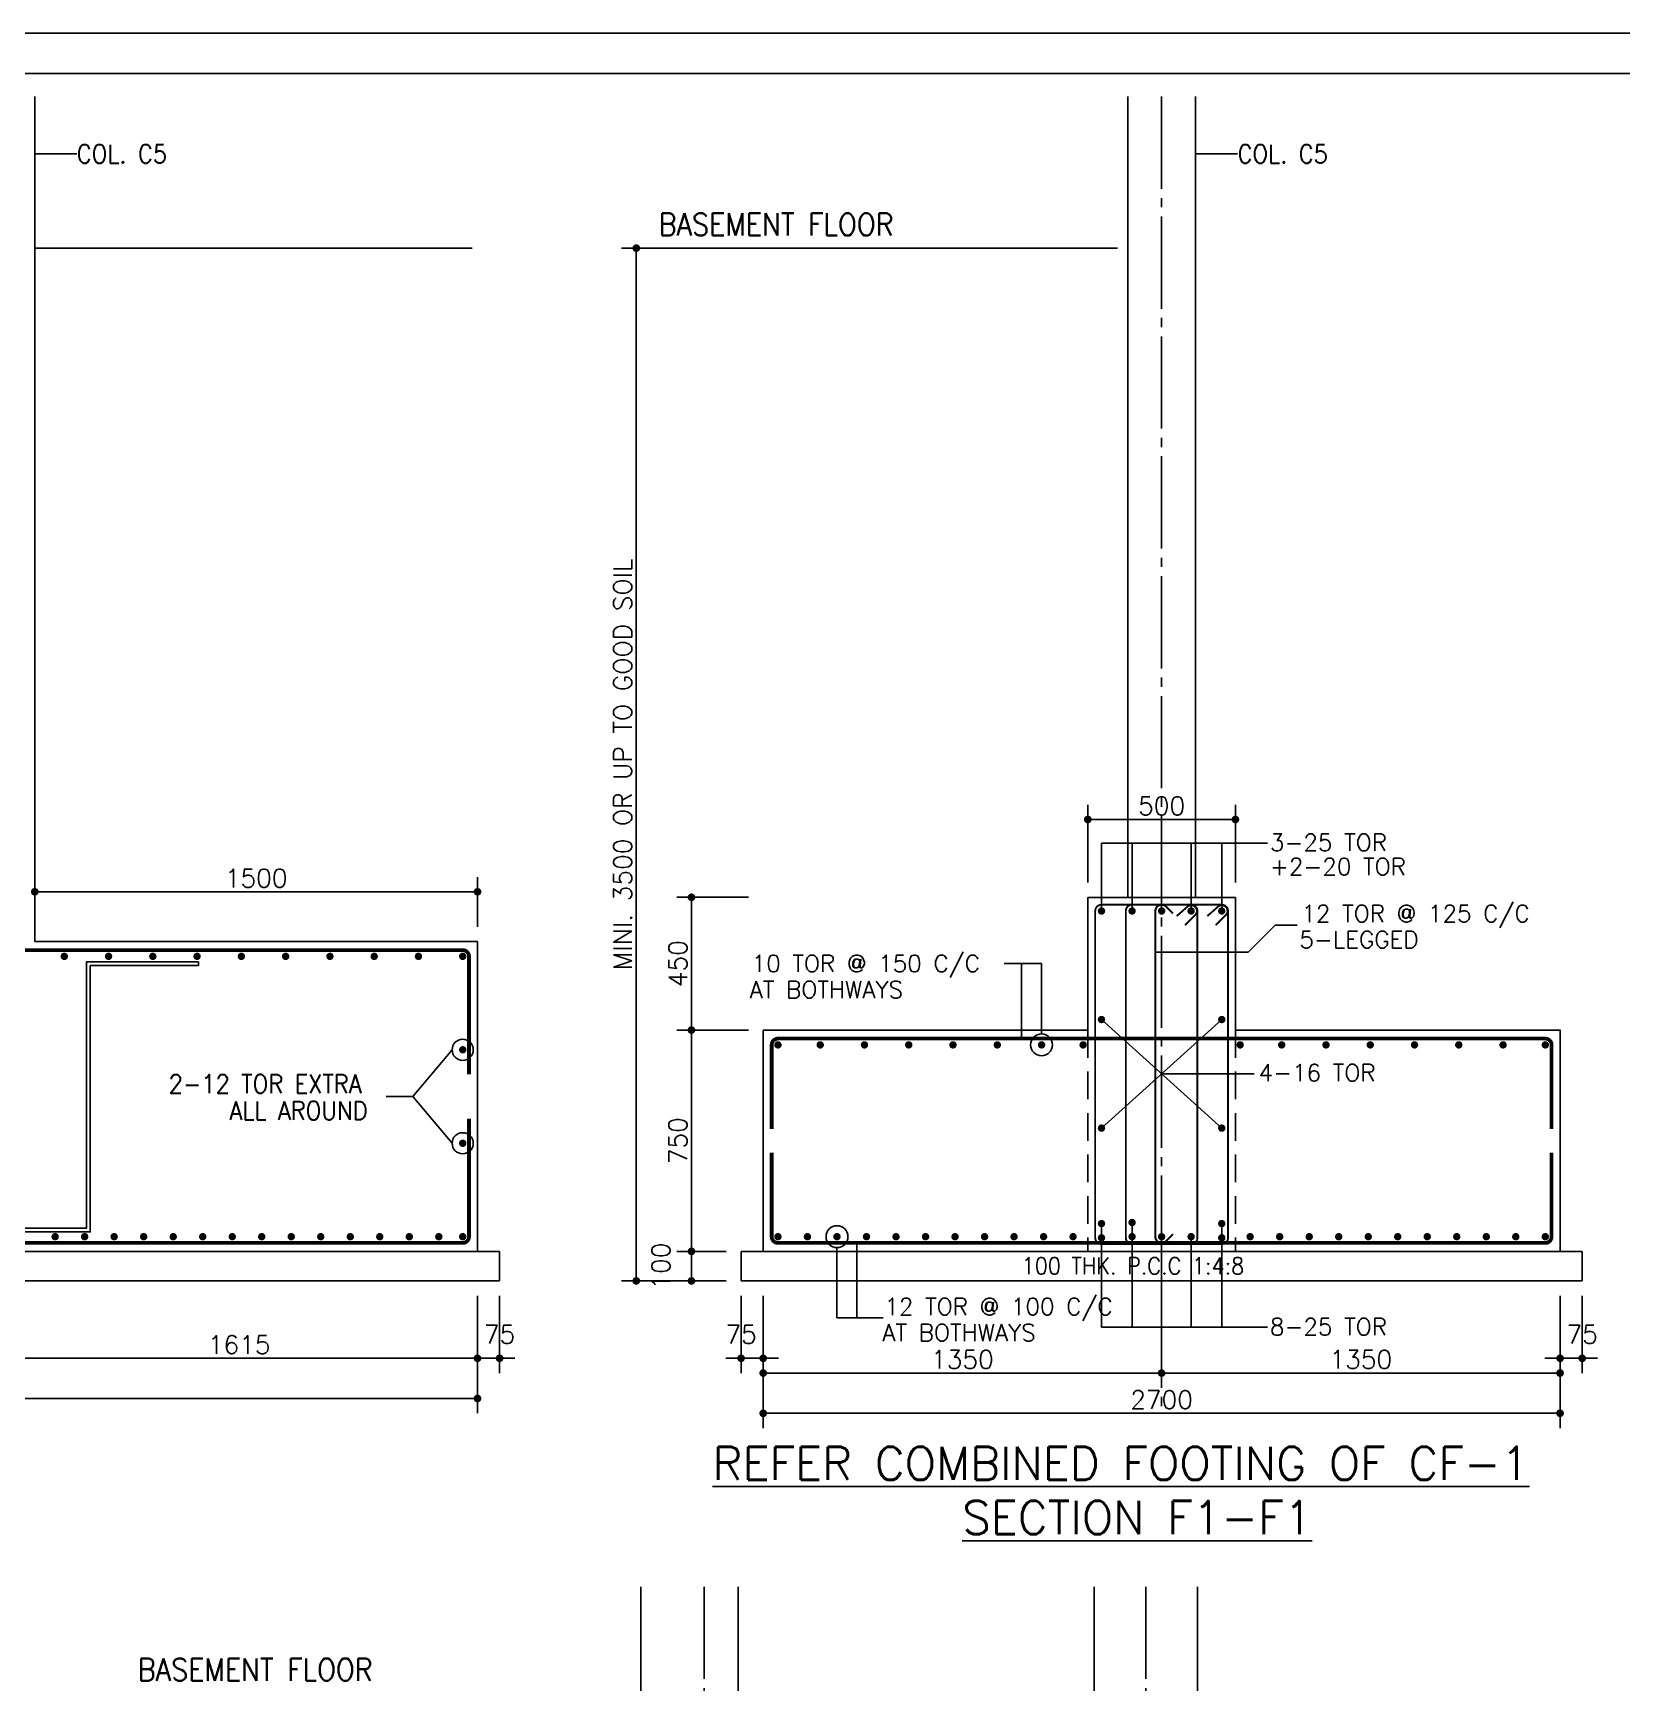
# Model space of a CAD drawing. Extents: x -200722 to 834823, y -494970 to 88783.
# Drawn here: x 491983 to 513518, y -61978 to -39610 of the extents above; entities that cross this region are included whole.
import ezdxf
from ezdxf.enums import TextEntityAlignment as Align

# ---------------------------------------------------------------- set-up
doc = ezdxf.new("R2010")
doc.units = 0
doc.header["$LTSCALE"] = 100
doc.header["$MEASUREMENT"] = 0
doc.header["$PDMODE"] = 34
for name, pattern in [('ACAD_ISO04W100', [30, 24, -3, 0, -3]), ('CL', [3.25, 2.5, -0.25, 0.25, -0.25]), ('HIDDEN', [0.375, 0.25, -0.125])]:
    doc.linetypes.add(name, pattern=pattern)
doc.layers.get('0').update_dxf_attribs({"linetype": 'CONTINUOUS'})
doc.layers.get('DEFPOINTS').update_dxf_attribs({"linetype": 'CONTINUOUS'})
for name, color, linetype in [('5', 4, 'CONTINUOUS'), ('A-Grid', 5, 'ACAD_ISO04W100'), ('BEAM', 4, 'CONTINUOUS'), ('STEEL', 6, 'CONTINUOUS'), ('TEXT', 2, 'CONTINUOUS')]:
    doc.layers.add(name, color=color, linetype=linetype)
doc.layers.add('9_PRINT BOUNDARY_NON PRINT', color=32, linetype='CONTINUOUS', plot=False)
doc.layers.add('9_TITLE TEXT', color=7, linetype='CONTINUOUS', lineweight=20)
doc.styles.add('ROMANS', font='romans.shx')
doc.styles.get("Standard").update_dxf_attribs({"font": 'simplex.shx'})
doc.dimstyles.new('STANDARD$0', dxfattribs={"dimtxt": 2.5, "dimasz": 2.5, "dimexe": 2, "dimexo": 0.7, "dimgap": 0.9, "dimtad": 1, "dimdec": 0, "dimdsep": 46, "dimtxsty": 'ROMANS', "dimcen": 0.09, "dimclrd": 4, "dimclre": 4, "dimclrt": 3, "dimadec": 0, "dimazin": 0, "dimtfac": 1, "dimtdec": 0, "dimtmove": 0, "dimatfit": 3, "dimfxl": 1, "dimtolj": 1, "dimtzin": 0, "dimarcsym": 0})

# ---------------------------------------------------------------- blocks, each defined once
blk = doc.blocks.new('DOT')
at = {"color": 0, "linetype": 'ByBlock'}
blk.add_line((-0.5, 0), (-1, 0), dxfattribs=at)
at = {"color": 0, "linetype": 'ByBlock', "const_width": 0.5}
blk.add_lwpolyline([(-0.25, 0, 1), (0.25, 0, 1)], format="xyb", close=True, dxfattribs=at)
blk = doc.blocks.new('*D726')
at = {"layer": 'BEAM', "color": 0, "lineweight": -2, "transparency": 16777216}
for p, q in [((498007, -56727), (498007, -57776)), ((498307, -56727), (498307, -57776)), ((497903, -57576), (497799, -57576)), ((498307, -57576), (498007, -57576)), ((498411, -57576), (498515, -57576))]:
    blk.add_line(p, q, dxfattribs=at)
at = {"layer": 'DEFPOINTS', "color": 0, "lineweight": -3, "transparency": 16777216}
for p in [(498007, -56527), (498307, -56527), (498007, -57576)]:
    blk.add_point(p, dxfattribs=at)
at = {"layer": 'BEAM', "color": 0, "lineweight": -2, "transparency": 16777216, "xscale": 104, "yscale": 104, "zscale": 104}
blk.add_blockref('DOT', (498007, -57576), dxfattribs=at)
at = {"layer": 'BEAM', "color": 0, "lineweight": -2, "transparency": 16777216, "xscale": 104, "yscale": 104, "zscale": 104, "rotation": 180}
blk.add_blockref('DOT', (498307, -57576), dxfattribs=at)
at = {"layer": 'BEAM', "color": 0, "transparency": 16777216, "insert": (498307, -57252), "char_height": 248, "attachment_point": 5}
blk.add_mtext('\\A1;75', dxfattribs=at)
blk = doc.blocks.new('_DOT')
at = {"color": 0, "linetype": 'ByBlock'}
blk.add_line((-0.5, 0), (-1, 0), dxfattribs=at)
at = {"color": 0, "linetype": 'ByBlock', "const_width": 0.5}
blk.add_lwpolyline([(-0.25, 0, 1), (0.25, 0, 1)], format="xyb", close=True, dxfattribs=at)
blk = doc.blocks.new('*D727')
at = {"layer": 'BEAM', "color": 0, "lineweight": -2, "transparency": 16777216}
for p, q in [((477283, -56727), (477283, -58321)), ((498007, -56727), (498007, -58321)), ((497903, -58121), (477387, -58121))]:
    blk.add_line(p, q, dxfattribs=at)
at = {"layer": 'DEFPOINTS', "color": 0, "lineweight": -3, "transparency": 16777216}
for p in [(477283, -56527, -29786), (498007, -56527), (477283, -58121)]:
    blk.add_point(p, dxfattribs=at)
at = {"layer": 'BEAM', "color": 0, "lineweight": -2, "transparency": 16777216, "xscale": 104, "yscale": 104, "zscale": 104, "rotation": 180}
blk.add_blockref('DOT', (477283, -58121), dxfattribs=at)
at = {"layer": 'BEAM', "color": 0, "lineweight": -2, "transparency": 16777216, "xscale": 104, "yscale": 104, "zscale": 104}
blk.add_blockref('DOT', (498007, -58121), dxfattribs=at)
at = {"layer": 'BEAM', "color": 0, "transparency": 16777216, "insert": (487645, -57937), "char_height": 248, "attachment_point": 5}
blk.add_mtext('\\A1;5181', dxfattribs=at)
blk = doc.blocks.new('*D729')
at = {"layer": 'BEAM', "color": 0, "lineweight": -2, "transparency": 16777216}
for p, q in [((492007, -51727), (492007, -51052)), ((498007, -51727), (498007, -51052)), ((497903, -51252), (492111, -51252))]:
    blk.add_line(p, q, dxfattribs=at)
at = {"layer": 'DEFPOINTS', "color": 0, "lineweight": -3, "transparency": 16777216}
for p in [(492007, -51252), (492007, -51927), (498007, -51927, 29786)]:
    blk.add_point(p, dxfattribs=at)
at = {"layer": 'BEAM', "color": 0, "lineweight": -2, "transparency": 16777216, "xscale": 104, "yscale": 104, "zscale": 104, "rotation": 180}
blk.add_blockref('DOT', (492007, -51252), dxfattribs=at)
at = {"layer": 'BEAM', "color": 0, "lineweight": -2, "transparency": 16777216, "xscale": 104, "yscale": 104, "zscale": 104}
blk.add_blockref('DOT', (498007, -51252), dxfattribs=at)
at = {"layer": 'BEAM', "color": 0, "transparency": 16777216, "insert": (495007, -51068), "char_height": 248, "attachment_point": 5}
blk.add_mtext('\\A1;1500', dxfattribs=at)
blk = doc.blocks.new('*D762')
at = {"layer": 'BEAM', "color": 0, "lineweight": -2, "transparency": 16777216}
for p, q in [((501379, -56127), (500707, -56127)), ((500907, -56423), (500907, -56231)), ((501379, -56527), (500707, -56527))]:
    blk.add_line(p, q, dxfattribs=at)
at = {"layer": 'DEFPOINTS', "color": 0, "lineweight": -3, "transparency": 16777216}
for p in [(500907, -56127), (501579, -56127), (501579, -56527)]:
    blk.add_point(p, dxfattribs=at)
at = {"layer": 'BEAM', "color": 0, "lineweight": -2, "transparency": 16777216, "xscale": 104, "yscale": 104, "zscale": 104}
for p, rotation in [((500907, -56127), 90), ((500907, -56527), 270)]:
    blk.add_blockref('DOT', p, dxfattribs=dict(at, rotation=rotation))
at = {"layer": 'BEAM', "color": 0, "transparency": 16777216, "insert": (500493, -56327), "char_height": 248, "attachment_point": 5, "rotation": 90}
blk.add_mtext('\\A1;100', dxfattribs=at)
blk = doc.blocks.new('*D763')
at = {"layer": 'BEAM', "color": 0, "lineweight": -2, "transparency": 16777216}
for p, q in [((501379, -53127), (500707, -53127)), ((500907, -56023), (500907, -53231)), ((501379, -56127), (500707, -56127))]:
    blk.add_line(p, q, dxfattribs=at)
at = {"layer": 'DEFPOINTS', "color": 0, "lineweight": -3, "transparency": 16777216}
for p in [(500907, -53127), (501579, -53127, 2867), (501579, -56127)]:
    blk.add_point(p, dxfattribs=at)
at = {"layer": 'BEAM', "color": 0, "lineweight": -2, "transparency": 16777216, "xscale": 104, "yscale": 104, "zscale": 104}
for p, rotation in [((500907, -53127), 90), ((500907, -56127), 270)]:
    blk.add_blockref('DOT', p, dxfattribs=dict(at, rotation=rotation))
at = {"layer": 'BEAM', "color": 0, "transparency": 16777216, "insert": (500723, -54627), "char_height": 248, "attachment_point": 5, "rotation": 90}
blk.add_mtext('\\A1;750', dxfattribs=at)
blk = doc.blocks.new('*D764')
at = {"layer": 'BEAM', "color": 0, "lineweight": -2, "transparency": 16777216}
for p, q in [((501379, -42527), (499959, -42527)), ((500159, -56423), (500159, -42631)), ((501379, -56527), (499959, -56527))]:
    blk.add_line(p, q, dxfattribs=at)
at = {"layer": 'DEFPOINTS', "color": 0, "lineweight": -3, "transparency": 16777216}
for p in [(500159, -42527), (501579, -42527, -9087), (501579, -56527)]:
    blk.add_point(p, dxfattribs=at)
at = {"layer": 'BEAM', "color": 0, "lineweight": -2, "transparency": 16777216, "xscale": 104, "yscale": 104, "zscale": 104}
for p, rotation in [((500159, -42527), 90), ((500159, -56527), 270)]:
    blk.add_blockref('DOT', p, dxfattribs=dict(at, rotation=rotation))
at = {"layer": 'BEAM', "color": 0, "transparency": 16777216, "insert": (499975, -49527), "char_height": 248, "attachment_point": 5, "rotation": 90}
blk.add_mtext('\\A1;{\\C4;MINI. 3500 OR UP TO GOOD SOIL}', dxfattribs=at)
blk = doc.blocks.new('*D765')
at = {"layer": 'BEAM', "color": 0, "lineweight": -2, "transparency": 16777216}
for p, q in [((501579, -56727), (501579, -57776)), ((501879, -56727), (501879, -57776)), ((501475, -57576), (501371, -57576)), ((501579, -57576), (501879, -57576)), ((501983, -57576), (502087, -57576))]:
    blk.add_line(p, q, dxfattribs=at)
at = {"layer": 'DEFPOINTS', "color": 0, "lineweight": -3, "transparency": 16777216}
for p in [(501579, -56527), (501879, -56527), (501879, -57576)]:
    blk.add_point(p, dxfattribs=at)
at = {"layer": 'BEAM', "color": 0, "lineweight": -2, "transparency": 16777216, "xscale": 104, "yscale": 104, "zscale": 104}
blk.add_blockref('DOT', (501579, -57576), dxfattribs=at)
at = {"layer": 'BEAM', "color": 0, "lineweight": -2, "transparency": 16777216, "xscale": 104, "yscale": 104, "zscale": 104, "rotation": 180}
blk.add_blockref('DOT', (501879, -57576), dxfattribs=at)
at = {"layer": 'BEAM', "color": 0, "transparency": 16777216, "insert": (501579, -57252), "char_height": 248, "attachment_point": 5}
blk.add_mtext('\\A1;75', dxfattribs=at)
blk = doc.blocks.new('*D766')
at = {"layer": 'BEAM', "color": 0, "lineweight": -2, "transparency": 16777216}
for p, q in [((501879, -56727), (501879, -57976)), ((507279, -56727), (507279, -57976)), ((507175, -57776), (501983, -57776))]:
    blk.add_line(p, q, dxfattribs=at)
at = {"layer": 'DEFPOINTS', "color": 0, "lineweight": -3, "transparency": 16777216}
for p in [(501879, -56527), (507279, -56527, 30170), (501879, -57776)]:
    blk.add_point(p, dxfattribs=at)
at = {"layer": 'BEAM', "color": 0, "lineweight": -2, "transparency": 16777216, "xscale": 104, "yscale": 104, "zscale": 104, "rotation": 180}
blk.add_blockref('DOT', (501879, -57776), dxfattribs=at)
at = {"layer": 'BEAM', "color": 0, "lineweight": -2, "transparency": 16777216, "xscale": 104, "yscale": 104, "zscale": 104}
blk.add_blockref('DOT', (507279, -57776), dxfattribs=at)
at = {"layer": 'BEAM', "color": 0, "transparency": 16777216, "insert": (504579, -57592), "char_height": 248, "attachment_point": 5}
blk.add_mtext('\\A1;1350', dxfattribs=at)
blk = doc.blocks.new('*D767')
at = {"layer": 'BEAM', "color": 0, "lineweight": -2, "transparency": 16777216}
for p, q in [((512679, -56727), (512679, -57776)), ((512979, -56727), (512979, -57776)), ((512575, -57576), (512471, -57576)), ((512979, -57576), (512679, -57576)), ((513083, -57576), (513187, -57576))]:
    blk.add_line(p, q, dxfattribs=at)
at = {"layer": 'DEFPOINTS', "color": 0, "lineweight": -3, "transparency": 16777216}
for p in [(512679, -56527), (512979, -56527), (512679, -57576)]:
    blk.add_point(p, dxfattribs=at)
at = {"layer": 'BEAM', "color": 0, "lineweight": -2, "transparency": 16777216, "xscale": 104, "yscale": 104, "zscale": 104}
blk.add_blockref('DOT', (512679, -57576), dxfattribs=at)
at = {"layer": 'BEAM', "color": 0, "lineweight": -2, "transparency": 16777216, "xscale": 104, "yscale": 104, "zscale": 104, "rotation": 180}
blk.add_blockref('DOT', (512979, -57576), dxfattribs=at)
at = {"layer": 'BEAM', "color": 0, "transparency": 16777216, "insert": (512979, -57252), "char_height": 248, "attachment_point": 5}
blk.add_mtext('\\A1;75', dxfattribs=at)
blk = doc.blocks.new('*D768')
at = {"layer": 'BEAM', "color": 0, "lineweight": -2, "transparency": 16777216}
for p, q in [((501879, -56727), (501879, -58521)), ((512679, -56727), (512679, -58521)), ((512575, -58321), (501983, -58321))]:
    blk.add_line(p, q, dxfattribs=at)
at = {"layer": 'DEFPOINTS', "color": 0, "lineweight": -3, "transparency": 16777216}
for p in [(501879, -56527, -29786), (512679, -56527, -2484), (501879, -58321)]:
    blk.add_point(p, dxfattribs=at)
at = {"layer": 'BEAM', "color": 0, "lineweight": -2, "transparency": 16777216, "xscale": 104, "yscale": 104, "zscale": 104, "rotation": 180}
blk.add_blockref('DOT', (501879, -58321), dxfattribs=at)
at = {"layer": 'BEAM', "color": 0, "lineweight": -2, "transparency": 16777216, "xscale": 104, "yscale": 104, "zscale": 104}
blk.add_blockref('DOT', (512679, -58321), dxfattribs=at)
at = {"layer": 'BEAM', "color": 0, "transparency": 16777216, "insert": (507279, -58137), "char_height": 248, "attachment_point": 5}
blk.add_mtext('\\A1;2700', dxfattribs=at)
blk = doc.blocks.new('*D761')
at = {"layer": 'BEAM', "color": 0, "lineweight": -2, "transparency": 16777216}
for p, q in [((507279, -56727), (507279, -57976)), ((512679, -56727), (512679, -57976)), ((512575, -57776), (507383, -57776))]:
    blk.add_line(p, q, dxfattribs=at)
at = {"layer": 'DEFPOINTS', "color": 0, "lineweight": -3, "transparency": 16777216}
for p in [(507279, -56527, 383), (512679, -56527, -97), (507279, -57776)]:
    blk.add_point(p, dxfattribs=at)
at = {"layer": 'BEAM', "color": 0, "lineweight": -2, "transparency": 16777216, "xscale": 104, "yscale": 104, "zscale": 104, "rotation": 180}
blk.add_blockref('DOT', (507279, -57776), dxfattribs=at)
at = {"layer": 'BEAM', "color": 0, "lineweight": -2, "transparency": 16777216, "xscale": 104, "yscale": 104, "zscale": 104}
blk.add_blockref('DOT', (512679, -57776), dxfattribs=at)
at = {"layer": 'BEAM', "color": 0, "transparency": 16777216, "insert": (509979, -57592), "char_height": 248, "attachment_point": 5}
blk.add_mtext('\\A1;1350', dxfattribs=at)
blk = doc.blocks.new('*D769')
at = {"layer": 'BEAM', "color": 0, "lineweight": -2, "transparency": 16777216}
for p, q in [((506279, -51127), (506279, -50072)), ((508279, -51127), (508279, -50072)), ((508175, -50272), (506383, -50272))]:
    blk.add_line(p, q, dxfattribs=at)
at = {"layer": 'DEFPOINTS', "color": 0, "lineweight": -3, "transparency": 16777216}
for p in [(506279, -50272), (506279, -51327, 7063), (508279, -51327, 4579)]:
    blk.add_point(p, dxfattribs=at)
at = {"layer": 'BEAM', "color": 0, "lineweight": -2, "transparency": 16777216, "xscale": 104, "yscale": 104, "zscale": 104, "rotation": 180}
blk.add_blockref('DOT', (506279, -50272), dxfattribs=at)
at = {"layer": 'BEAM', "color": 0, "lineweight": -2, "transparency": 16777216, "xscale": 104, "yscale": 104, "zscale": 104}
blk.add_blockref('DOT', (508279, -50272), dxfattribs=at)
at = {"layer": 'BEAM', "color": 0, "transparency": 16777216, "insert": (507279, -50088), "char_height": 248, "attachment_point": 5}
blk.add_mtext('\\A1;500', dxfattribs=at)
blk = doc.blocks.new('*D770')
at = {"layer": 'BEAM', "color": 0, "lineweight": -2, "transparency": 16777216}
for p, q in [((501679, -51327), (500707, -51327)), ((500907, -53023), (500907, -51431)), ((501679, -53127), (500707, -53127))]:
    blk.add_line(p, q, dxfattribs=at)
at = {"layer": 'DEFPOINTS', "color": 0, "lineweight": -3, "transparency": 16777216}
for p in [(500907, -51327), (501879, -51327, 7063), (501879, -53127, 7063)]:
    blk.add_point(p, dxfattribs=at)
at = {"layer": 'BEAM', "color": 0, "lineweight": -2, "transparency": 16777216, "xscale": 104, "yscale": 104, "zscale": 104}
for p, rotation in [((500907, -51327), 90), ((500907, -53127), 270)]:
    blk.add_blockref('DOT', p, dxfattribs=dict(at, rotation=rotation))
at = {"layer": 'BEAM', "color": 0, "transparency": 16777216, "insert": (500723, -52227), "char_height": 248, "attachment_point": 5, "rotation": 90}
blk.add_mtext('\\A1;450', dxfattribs=at)
blk = doc.blocks.new('*D1795')
at = {"layer": 'BEAM', "color": 0, "lineweight": -2, "transparency": 16777216}
for p, q in [((491547, -56996), (491547, -57776)), ((498007, -56996), (498007, -57776)), ((491651, -57576), (497903, -57576))]:
    blk.add_line(p, q, dxfattribs=at)
at = {"layer": 'DEFPOINTS', "color": 0, "lineweight": -3, "transparency": 16777216}
for p in [(491547, -56796, -2077), (498007, -56796, -2077), (498007, -57576)]:
    blk.add_point(p, dxfattribs=at)
at = {"layer": 'BEAM', "color": 0, "lineweight": -2, "transparency": 16777216, "xscale": 104, "yscale": 104, "zscale": 104, "rotation": 180}
blk.add_blockref('DOT', (491547, -57576), dxfattribs=at)
at = {"layer": 'BEAM', "color": 0, "lineweight": -2, "transparency": 16777216, "xscale": 104, "yscale": 104, "zscale": 104}
blk.add_blockref('DOT', (498007, -57576), dxfattribs=at)
at = {"layer": 'BEAM', "color": 0, "transparency": 16777216, "insert": (494777, -57392), "char_height": 248, "attachment_point": 5}
blk.add_mtext('\\A1;1615', dxfattribs=at)

msp = doc.modelspace()

# ---------------------------------------------------------------- linework, layer by layer
at = {"color": 18, "true_color": 0x000000}
msp.add_lwpolyline([(433669.4, -104400.4), (525079.4, -104400.4), (525079.4, -40160.4), (433669.4, -40160.4)], close=True, dxfattribs=at)
at = {"layer": '5', "color": 18, "lineweight": -3, "ltscale": 0.4, "true_color": 0x000000}
for p, q in [((492006.8, -51927.4, 790.7), (492006.8, -40473.4, -1830.3)), ((506819.1, -51327.4, 383.4), (506819.1, -40473.4, 383.4)), ((507739.1, -51327.4, 383.4), (507739.1, -40473.4, 383.4)), ((497935.6, -42527.4, -39137), (492006.8, -42527.4, -30752)), ((499958.9, -42527.4, -57160.6), (506679.1, -42527.4, -28675.2)), ((492006.8, -51927.4, -28995.8), (498006.8, -51927.4, -28995.8)), ((498006.8, -56127.4, -2076.8), (498006.8, -51927.4, 790.7)), ((476982.8, -56127.4, -31863.3), (498306.8, -56127.4, -31863.3)), ((498306.8, -56527.4, -2076.8), (498306.8, -56127.4, -2076.8)), ((501579.1, -56127.4, -29786.5), (512979.1, -56127.4, -32270.5)), ((501579.1, -56527.4), (501579.1, -56127.4)), ((512979.1, -56527.4, -2484), (512979.1, -56127.4, -2484)), ((476982.8, -56527.4, -31863.3), (498306.8, -56527.4, -31863.3)), ((501579.1, -56527.4, -29786.5), (512979.1, -56527.4, -32270.5)), ((500219.1, -70919.2, -18549), (500219.1, -60673.1, -20786.5)), ((501539.1, -70919.2, -17529.6), (501539.1, -60673.1, -19767.1)), ((506363.1, -70919.2, -18549), (506363.1, -60673.1, -20786.5)), ((507763.1, -70919.2, 11237.5), (507763.1, -60673.1, 9000))]:
    msp.add_line(p, q, dxfattribs=at)
at = {"layer": '5', "color": 8, "linetype": 'HIDDEN', "lineweight": -3, "ltscale": 15}
for p, q in [((506279.1, -53127.4), (506279.1, -56127.4)), ((508279.1, -53127.4, -2484), (508279.1, -56127.4, -2484))]:
    msp.add_line(p, q, dxfattribs=at)
at = {"layer": '5', "color": 18, "lineweight": -3, "ltscale": 0.4, "true_color": 0x000000}
for points in [[(506279.1, -53127.4), (506279.1, -51327.4)], [(506279.1, -51327.4), (508279.1, -51327.4)], [(501879.1, -56127.4), (501879.1, -53127.4), (506279.1, -53127.4)]]:
    msp.add_lwpolyline(points, dxfattribs=at)
at = {"layer": '5', "color": 18, "lineweight": -3, "ltscale": 0.4, "true_color": 0x000000, "elevation": -2484}
for points in [[(508279.1, -53127.4), (508279.1, -51327.4)], [(512679.1, -56127.4), (512679.1, -53127.4), (508279.1, -53127.4)]]:
    msp.add_lwpolyline(points, dxfattribs=at)
at = {"layer": '9_PRINT BOUNDARY_NON PRINT', "color": 18, "true_color": 0x000000}
msp.add_lwpolyline([(433119.4, -104950.4), (525629.4, -104950.4), (525629.4, -39610.4), (433119.4, -39610.4)], close=True, dxfattribs=at)
at = {"layer": '9_TITLE TEXT', "color": 18, "true_color": 0x000000}
msp.add_lwpolyline([(525079.4, -40160.4), (433669.4, -40160.4), (433669.4, -104400.4), (525079.4, -104400.4)], dxfattribs=at)
at = {"layer": 'A-Grid', "color": 8, "linetype": 'CL', "ltscale": 5}
for points, elevation in [([(507279.1, -40473.4), (507279.1, -58320.9)], 383.4), ([(501079.1, -60673.1), (501079.1, -77912.7)], -20135), ([(507063.1, -60673.1), (507063.1, -77912.7)], -18287)]:
    msp.add_lwpolyline(points, dxfattribs=dict(at, elevation=elevation))
at = {"layer": 'STEEL', "color": 18, "lineweight": -3, "ltscale": 0.4, "true_color": 0x000000}
for points, const_width in [([(506464.1, -51427.4), (508094.1, -51427.4, -0.4142136), (508179.1, -51512.4), (508179.1, -55942.4, -0.4142136), (508094.1, -56027.4), (506464.1, -56027.4, -0.4142136), (506379.1, -55942.4), (506379.1, -51512.4, -0.4142136)], 25.4), ([(506879.1, -51427.4), (507679.1, -51427.4, -0.4142136), (507764.1, -51512.4), (507764.1, -55942.4, -0.4142136), (507679.1, -56027.4), (506879.1, -56027.4, -0.4142136), (506794.1, -55942.4), (506794.1, -51512.4, -0.4142136)], 25.4), ([(506489.1, -51512.4, 1), (506439.1, -51512.4, 1)], 50), ([(506904.1, -51512.4, 1), (506854.1, -51512.4, 1)], 50), ([(507304.1, -51512.4, 1), (507254.1, -51512.4, 1)], 50), ([(507704.1, -51512.4, 1), (507654.1, -51512.4, 1)], 50), ([(508119.1, -51512.4, 1), (508069.1, -51512.4, 1)], 50), ([(506489.1, -52984, 1), (506439.1, -52984, 1)], 50), ([(508069.1, -52984, -1), (508119.1, -52984, -1)], 50), ([(502104.1, -53327.4, 1), (502054.1, -53327.4, 1)], 50), ([(502676.9, -53327.4, 1), (502626.9, -53327.4, 1)], 50), ([(503276.9, -53327.4, 1), (503226.9, -53327.4, 1)], 50), ([(503876.9, -53327.4, 1), (503826.9, -53327.4, 1)], 50), ([(504476.9, -53327.4, 1), (504426.9, -53327.4, 1)], 50), ([(505076.9, -53327.4, 1), (505026.9, -53327.4, 1)], 50), ([(505676.9, -53327.4, 1), (505626.9, -53327.4, 1)], 50), ([(506240.1, -53327.4, 1), (506190.1, -53327.4, 1)], 50), ([(508318.2, -53327.4, -1), (508368.2, -53327.4, -1)], 50), ([(508881.4, -53327.4, -1), (508931.4, -53327.4, -1)], 50), ([(509481.4, -53327.4, -1), (509531.4, -53327.4, -1)], 50), ([(510081.4, -53327.4, -1), (510131.4, -53327.4, -1)], 50), ([(510681.4, -53327.4, -1), (510731.4, -53327.4, -1)], 50), ([(511281.4, -53327.4, -1), (511331.4, -53327.4, -1)], 50), ([(511881.4, -53327.4, -1), (511931.4, -53327.4, -1)], 50), ([(506489.1, -54455.7, 1), (506439.1, -54455.7, 1)], 50), ([(508069.1, -54455.7, -1), (508119.1, -54455.7, -1)], 50), ([(506904.1, -55735.2, -1), (506854.1, -55735.2, -1)], 50), ([(502104.1, -55927.4, -1), (502054.1, -55927.4, -1)], 50), ([(502504.1, -55927.4, -1), (502454.1, -55927.4, -1)], 50), ([(502904.1, -55927.4, -1), (502854.1, -55927.4, -1)], 50), ([(503304.1, -55927.4, -1), (503254.1, -55927.4, -1)], 50), ([(503704.1, -55927.4, -1), (503654.1, -55927.4, -1)], 50), ([(504104.1, -55927.4, -1), (504054.1, -55927.4, -1)], 50), ([(504504.1, -55927.4, -1), (504454.1, -55927.4, -1)], 50), ([(504904.1, -55927.4, -1), (504854.1, -55927.4, -1)], 50), ([(505304.1, -55927.4, -1), (505254.1, -55927.4, -1)], 50), ([(505704.1, -55927.4, -1), (505654.1, -55927.4, -1)], 50), ([(506104.1, -55927.4, -1), (506054.1, -55927.4, -1)], 50), ([(506489.1, -55750.2, -1), (506439.1, -55750.2, -1)], 50), ([(506489.1, -55942.4, -1), (506439.1, -55942.4, -1)], 50), ([(506904.1, -55927.4, -1), (506854.1, -55927.4, -1)], 50), ([(507304.1, -55927.4, -1), (507254.1, -55927.4, -1)], 50), ([(507704.1, -55927.4, -1), (507654.1, -55927.4, -1)], 50), ([(508119.1, -55750.2, -1), (508069.1, -55750.2, -1)], 50), ([(508119.1, -55942.4, -1), (508069.1, -55942.4, -1)], 50), ([(508504.1, -55927.4, -1), (508454.1, -55927.4, -1)], 50), ([(508904.1, -55927.4, -1), (508854.1, -55927.4, -1)], 50), ([(509304.1, -55927.4, -1), (509254.1, -55927.4, -1)], 50), ([(509704.1, -55927.4, -1), (509654.1, -55927.4, -1)], 50), ([(510104.1, -55927.4, -1), (510054.1, -55927.4, -1)], 50), ([(510504.1, -55927.4, -1), (510454.1, -55927.4, -1)], 50), ([(510904.1, -55927.4, -1), (510854.1, -55927.4, -1)], 50), ([(511304.1, -55927.4, -1), (511254.1, -55927.4, -1)], 50), ([(511704.1, -55927.4, -1), (511654.1, -55927.4, -1)], 50)]:
    msp.add_lwpolyline(points, format="xyb", close=True, dxfattribs=dict(at, const_width=const_width))
at = {"layer": 'STEEL', "color": 40, "const_width": 28}
msp.add_lwpolyline([(507434.3, -51547.3), (507339.2, -51452.3, 0.6681786), (507194.1, -51512.4), (507194.1, -55927.4, 0.6681786), (507339.2, -55987.5), (507434.3, -55892.4)], format="xyb", dxfattribs=at)
at = {"layer": 'STEEL', "color": 18, "true_color": 0x000000, "const_width": 25}
for points in [[(507595.9, -51703.2), (507738, -51562.6, 0.9275277), (507628.4, -51453.9), (507483.4, -51581.3)], [(508010.9, -51703.2), (508153, -51562.6, 0.9275277), (508043.4, -51453.9), (507898.4, -51581.3)]]:
    msp.add_lwpolyline(points, format="xyb", dxfattribs=at)
at = {"layer": 'STEEL', "color": 18, "lineweight": -3, "ltscale": 0.4, "true_color": 0x000000, "const_width": 50.8}
for points, elevation in [([(497891.8, -53727.4), (497891.8, -52127.4, 0.4142136), (497806.8, -52042.4), (477482.8, -52042.4, 0.4142136), (477397.8, -52127.4), (477397.8, -53727.4)], 27709.7), ([(512564.1, -54465.9), (512564.1, -53327.4, 0.4142136), (512479.1, -53242.4), (502079.1, -53242.4, 0.4142136), (501994.1, -53327.4), (501994.1, -54465.9)], 29786.5), ([(497891.8, -54327.4), (497891.8, -55927.4, -0.4142136), (497806.8, -56012.4), (477482.8, -56012.4, -0.4142136), (477397.8, -55927.4), (477397.8, -54327.4)], 27709.7), ([(512564.1, -54788.8), (512564.1, -55927.4, -0.4142136), (512479.1, -56012.4), (502079.1, -56012.4, -0.4142136), (501994.1, -55927.4), (501994.1, -54788.8)], 29786.5)]:
    msp.add_lwpolyline(points, format="xyb", dxfattribs=dict(at, elevation=elevation))
at = {"layer": 'STEEL', "color": 18, "lineweight": -3, "ltscale": 0.4, "true_color": 0x000000, "const_width": 50}
for points, elevation in [([(492381.8, -52127.4, -1), (492431.8, -52127.4, -1)], 790.7), ([(492981.8, -52127.4, -1), (493031.8, -52127.4, -1)], 790.7), ([(493581.8, -52127.4, -1), (493631.8, -52127.4, -1)], 790.7), ([(494181.8, -52127.4, -1), (494231.8, -52127.4, -1)], 790.7), ([(494781.8, -52127.4, -1), (494831.8, -52127.4, -1)], 790.7), ([(495381.8, -52127.4, -1), (495431.8, -52127.4, -1)], 790.7), ([(495981.8, -52127.4, -1), (496031.8, -52127.4, -1)], 790.7), ([(496581.8, -52127.4, -1), (496631.8, -52127.4, -1)], 790.7), ([(497181.8, -52127.4, -1), (497231.8, -52127.4, -1)], 790.7), ([(497781.8, -52127.4, -1), (497831.8, -52127.4, -1)], 790.7), ([(497831.8, -53394, -1), (497781.8, -53394, -1)], -165.1), ([(512454.1, -53327.4, -1), (512504.1, -53327.4, -1)], -2484), ([(497831.8, -54660.7, -1), (497781.8, -54660.7, -1)], -1121), ([(492307.8, -55927.4, -1), (492257.8, -55927.4, -1)], -2076.8), ([(492707.8, -55927.4, -1), (492657.8, -55927.4, -1)], -2076.8), ([(493107.8, -55927.4, -1), (493057.8, -55927.4, -1)], -2076.8), ([(493507.8, -55927.4, -1), (493457.8, -55927.4, -1)], -2076.8), ([(493907.8, -55927.4, -1), (493857.8, -55927.4, -1)], -2076.8), ([(494307.8, -55927.4, -1), (494257.8, -55927.4, -1)], -2076.8), ([(494707.8, -55927.4, -1), (494657.8, -55927.4, -1)], -2076.8), ([(495107.8, -55927.4, -1), (495057.8, -55927.4, -1)], -2076.8), ([(495507.8, -55927.4, -1), (495457.8, -55927.4, -1)], -2076.8), ([(495907.8, -55927.4, -1), (495857.8, -55927.4, -1)], -2076.8), ([(496307.8, -55927.4, -1), (496257.8, -55927.4, -1)], -2076.8), ([(496707.8, -55927.4, -1), (496657.8, -55927.4, -1)], -2076.8), ([(497107.8, -55927.4, -1), (497057.8, -55927.4, -1)], -2076.8), ([(497507.8, -55927.4, -1), (497457.8, -55927.4, -1)], -2076.8), ([(497781.8, -55927.4, 1), (497831.8, -55927.4, 1)], -2076.8), ([(512054.1, -55927.4, 1), (512104.1, -55927.4, 1)], -2484), ([(512454.1, -55927.4, 1), (512504.1, -55927.4, 1)], -2484)]:
    msp.add_lwpolyline(points, format="xyb", close=True, dxfattribs=dict(at, elevation=elevation))
at = {"layer": 'TEXT', "color": 18, "true_color": 0x000000}
for p, q in [((492006.8, -41249.8, -1652.6), (492575.5, -41249.8, -1652.6)), ((507739.1, -41249.8, 383.4), (508307.9, -41249.8, 383.4)), ((506464.1, -51512.4), (506464.1, -50591.5)), ((506464.1, -50591.5), (508713, -50591.5)), ((506879.1, -51512.4), (506879.1, -50591.5)), ((507279.1, -51512.4), (507279.1, -50591.5)), ((507679.1, -51512.4), (507679.1, -50591.5)), ((508094.1, -51512.4), (508094.1, -50591.5)), ((508452.1, -52068.8), (508816.2, -51706.2)), ((508816.2, -51706.2), (509116.4, -51706.2)), ((507194.1, -52068.8), (508452.1, -52068.8)), ((505651.9, -52225), (505145.2, -52225)), ((505381, -53242.4), (505381, -52225)), ((505651.9, -53178.9), (505651.9, -52225)), ((506464.1, -52984), (508094.1, -54455.7)), ((508094.1, -52984), (506464.1, -54455.7)), ((497663.5, -53394, -165.1), (497131.4, -54027.4, -643.1)), ((507279.1, -53719.9), (508534.9, -53719.9)), ((497131.4, -54027.4, -643.1), (496767.8, -54027.4, -643.1)), ((497131.4, -54027.4, -643.1), (497663.5, -54660.7, -1121)), ((506464.1, -55750.2), (506464.1, -57155.9)), ((506879.1, -55750.2), (506879.1, -57155.9)), ((508094.1, -55750.2), (508094.1, -57155.9)), ((502879.1, -56075.8), (502879.1, -57029.7)), ((503150, -56012.4), (503150, -57029.7)), ((507279.1, -55942.4), (507279.1, -57155.9)), ((507679.1, -55942.4), (507679.1, -57155.9)), ((502879.1, -57029.7), (503505, -57029.7)), ((506464.1, -57155.9), (508713, -57155.9))]:
    msp.add_line(p, q, dxfattribs=at)
at = {"layer": 'TEXT', "color": 18, "ltscale": 0.4, "true_color": 0x000000, "elevation": 32654}
msp.add_lwpolyline([(494225.7, -52253.3), (492757.5, -52253.3), (492757.5, -55863.1), (491429.2, -55863.1), (491429.2, -55813.1), (492707.5, -55813.1), (492707.5, -52203.3), (494225.7, -52203.3), (494225.7, -52253.3)], dxfattribs=at)
at = {"layer": 'TEXT', "color": 18, "true_color": 0x000000}
for centre, radius in [((505651.9, -53327.4), 148.4), ((497806.8, -53394, -165.1), 143.3), ((497806.8, -54660.7, -1121), 143.3), ((502879.1, -55927.4), 148.4)]:
    msp.add_circle(centre, radius, dxfattribs=at)

# ---------------------------------------------------------------- texts
at = {"layer": 'TEXT', "color": 18, "true_color": 0x000000, "width": 0.9}
for s, p in [('COL. C5', (492575.5, -41249.8, -31439.1)), ('COL. C5', (508307.9, -41249.8, -29403)), ('2-12 TOR EXTRA', (493821.4, -53856.1, -30429.5)), ('ALL AROUND', (494646.4, -54218.8, -30429.5))]:
    msp.add_text(s, height=250, dxfattribs=at).set_placement(p, align=Align.MIDDLE_LEFT)
for p in [(500464.2, -42354.4, -42124.3), (493404.2, -61946.2, -51324.2)]:
    msp.add_text('BASEMENT FLOOR', height=300, dxfattribs=at).set_placement(p)
at = {"layer": 'TEXT', "color": 18, "true_color": 0x000000}
for s, height, p in [('3-25 TOR', 230, (508747.1, -50698.6, -7063.2)), ('+2-20 TOR', 230, (508747.1, -51026.1, -7063.2)), ('12 TOR @ 125 C/C', 230, (509173.6, -51662.2, -7063.2)), ('5-LEGGED', 230, (509146.2, -52014.9, -7063.2)), ('10 TOR @ 150 C/C', 230, (501722.6, -52339.1)), ('AT BOTHWAYS', 230, (501695.9, -52691.9)), ('4-16 TOR ', 230, (508592.7, -53819.7)), ('12 TOR @ 100 C/C', 230, (503521.4, -56990.2)), ('8-25 TOR', 230, (508747.1, -57263, -7063.2)), ('AT BOTHWAYS', 230, (503494, -57342.9)), ('%%UREFER COMBINED FOOTING OF CF-1', 450, (501193.3, -59225.1)), ('%%USECTION F1-F1', 450, (504576.8, -59960.4))]:
    msp.add_text(s, height=height, dxfattribs=at).set_placement(p)
at = {"layer": 'TEXT', "color": 18, "ltscale": 5, "true_color": 0x000000, "style": 'ROMANS', "width": 0.9}
msp.add_text('100 THK. P.C.C 1:4:8', height=230, dxfattribs=at).set_placement((505382.2, -56322.7, -24036.7), align=Align.MIDDLE_LEFT)

# ---------------------------------------------------------------- dimensions: what is measured, and where the dimension line sits
at = {"layer": 'BEAM', "color": 18, "true_color": 0x000000}
dim = msp.add_linear_dim(base=(500158.9, -42527.4, -29786.5), p1=(501579.1, -56527.4, -29786.5), p2=(501579.1, -42527.4, -38873.6), angle=90, text='{\\C4;MINI. <> OR UP TO GOOD SOIL}', dimstyle='STANDARD$0', override={"dimscale": 8, "dimtxt": 31, "dimasz": 13, "dimexe": 25, "dimexo": 25, "dimgap": 7.5, "dimlfac": 0.25, "dimzin": 3, "dimtxsty": 'Standard', "dimblk": 'DOT', "dimcen": 3, "dimdle": 4, "dimclrd": 0, "dimclre": 0, "dimclrt": 0, "dimtmove": 2, "dimldrblk": 'DOT', "dimtzin": 3}, dxfattribs=at)
dim.commit()
dim.dimension.update_dxf_attribs({"geometry": '*D764', "text_midpoint": (499974.9, -49527.4, -29786.5)})
for base, p1, p2, picture, middle in [((506279.1, -50272.3, -7063.2), (508279.1, -51327.4, -2484), (506279.1, -51327.4), '*D769', (507279.1, -50088.3, -7063.2)), ((492006.8, -51252.2, -28995.8), (498006.8, -51927.4, 790.7), (492006.8, -51927.4, -28995.8), '*D729', (495006.8, -51068.2, -28995.8)), ((477282.8, -58120.9, -2076.8), (498006.8, -56527.4, -2076.8), (477282.8, -56527.4, -31863.3), '*D727', (487644.8, -57936.9, -2076.8)), ((501879.1, -58320.9), (512679.1, -56527.4, -2484), (501879.1, -56527.4, -29786.5), '*D768', (507279.1, -58136.9)), ((498006.8, -57575.7), (491546.8, -56796.3, -2076.8), (498006.8, -56796.3, -2076.8), '*D1795', (494776.8, -57391.7))]:
    dim = msp.add_linear_dim(base=base, p1=p1, p2=p2, dimstyle='STANDARD$0', override={"dimscale": 8, "dimtxt": 31, "dimasz": 13, "dimexe": 25, "dimexo": 25, "dimgap": 7.5, "dimlfac": 0.25, "dimzin": 3, "dimtxsty": 'Standard', "dimblk": 'DOT', "dimcen": 3, "dimdle": 4, "dimclrd": 0, "dimclre": 0, "dimclrt": 0, "dimtmove": 2, "dimldrblk": 'DOT', "dimtzin": 3}, dxfattribs=at)
    dim.commit()
    dim.dimension.update_dxf_attribs({"geometry": picture, "text_midpoint": middle})
for base, p1, p2, angle, picture, middle in [((500906.6, -51327.4, -7063.2), (501879.1, -53127.4), (501879.1, -51327.4), 90, '*D770', (500722.6, -52227.4, -7063.2)), ((500906.6, -53127.4, -29786.5), (501579.1, -56127.4, -29786.5), (501579.1, -53127.4, -26919), 90, '*D763', (500722.6, -54627.4, -29786.5)), ((500906.6, -56127.4, -29786.5), (501579.1, -56527.4, -29786.5), (501579.1, -56127.4, -29786.5), 90, '*D762', (500492.6, -56327.4, -29786.5)), ((501879.1, -57775.7, -29786.5), (507279.1, -56527.4, 383.4), (501879.1, -56527.4, -29786.5), 180, '*D766', (504579.1, -57591.7, -29786.5)), ((507279.1, -57775.7), (512679.1, -56527.4, -96.6), (507279.1, -56527.4, 383.4), 180, '*D761', (509979.1, -57591.7))]:
    dim = msp.add_linear_dim(base=base, p1=p1, p2=p2, angle=angle, dimstyle='STANDARD$0', override={"dimscale": 8, "dimtxt": 31, "dimasz": 13, "dimexe": 25, "dimexo": 25, "dimgap": 7.5, "dimlfac": 0.25, "dimzin": 3, "dimtxsty": 'Standard', "dimblk": 'DOT', "dimcen": 3, "dimdle": 4, "dimclrd": 0, "dimclre": 0, "dimclrt": 0, "dimtmove": 2, "dimldrblk": 'DOT', "dimtzin": 3}, dxfattribs=at)
    dim.commit()
    dim.dimension.update_dxf_attribs({"geometry": picture, "text_midpoint": middle})
for base, p1, p2, picture, middle in [((498006.8, -57575.7, -31863.3), (498306.8, -56527.4, -31863.3), (498006.8, -56527.4, -31863.3), '*D726', (498306.8, -57251.6, -31863.3)), ((512679.1, -57575.7, -32270.5), (512979.1, -56527.4, -32270.5), (512679.1, -56527.4, -32270.5), '*D767', (512979.1, -57251.6, -32270.5))]:
    dim = msp.add_linear_dim(base=base, p1=p1, p2=p2, angle=180, dimstyle='STANDARD$0', override={"dimscale": 8, "dimtxt": 31, "dimasz": 13, "dimexe": 25, "dimexo": 25, "dimgap": 7.5, "dimlfac": 0.25, "dimzin": 3, "dimtxsty": 'Standard', "dimblk": 'DOT', "dimcen": 3, "dimdle": 4, "dimclrd": 0, "dimclre": 0, "dimclrt": 0, "dimtmove": 2, "dimldrblk": 'DOT', "dimtzin": 3}, dxfattribs=at)
    dim.commit()
    dim.dimension.update_dxf_attribs({"geometry": picture, "text_midpoint": middle, "dimtype": 160})
dim = msp.add_linear_dim(base=(501879.1, -57575.7, -29786.5), p1=(501579.1, -56527.4, -29786.5), p2=(501879.1, -56527.4, -29786.5), dimstyle='STANDARD$0', override={"dimscale": 8, "dimtxt": 31, "dimasz": 13, "dimexe": 25, "dimexo": 25, "dimgap": 7.5, "dimlfac": 0.25, "dimzin": 3, "dimtxsty": 'Standard', "dimblk": 'DOT', "dimcen": 3, "dimdle": 4, "dimclrd": 0, "dimclre": 0, "dimclrt": 0, "dimtmove": 2, "dimldrblk": 'DOT', "dimtzin": 3}, dxfattribs=at)
dim.commit()
dim.dimension.update_dxf_attribs({"geometry": '*D765', "text_midpoint": (501579.1, -57251.6, -29786.5), "dimtype": 160})

doc.saveas('drawing.dxf')
